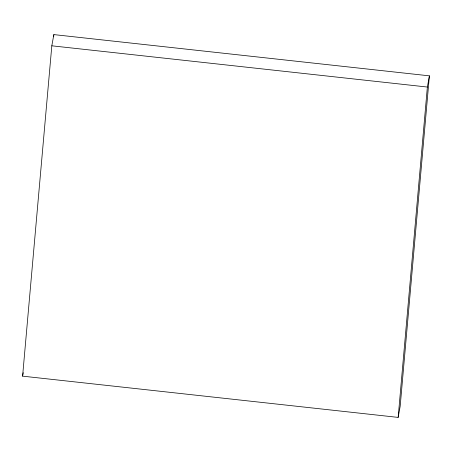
<?xml version="1.0" encoding="UTF-8"?>
<svg xmlns="http://www.w3.org/2000/svg" width="452" height="452" viewBox="0 0 452 452"><rect width="100%" height="100%" fill="white"/><g stroke="black" fill="none" stroke-linecap="round" stroke-linejoin="round"><path stroke-width="0.68" d="M22.6 376.154L51.816 45.805L53.85 34.601L429.4 75.846L400.184 406.195L398.15 417.399L22.6 376.154L23.233 372.685M53.664 36.702L53.85 34.601M398.15 417.399L427.366 87.044L429.4 75.846M51.816 45.805L427.366 87.044"/></g></svg>
